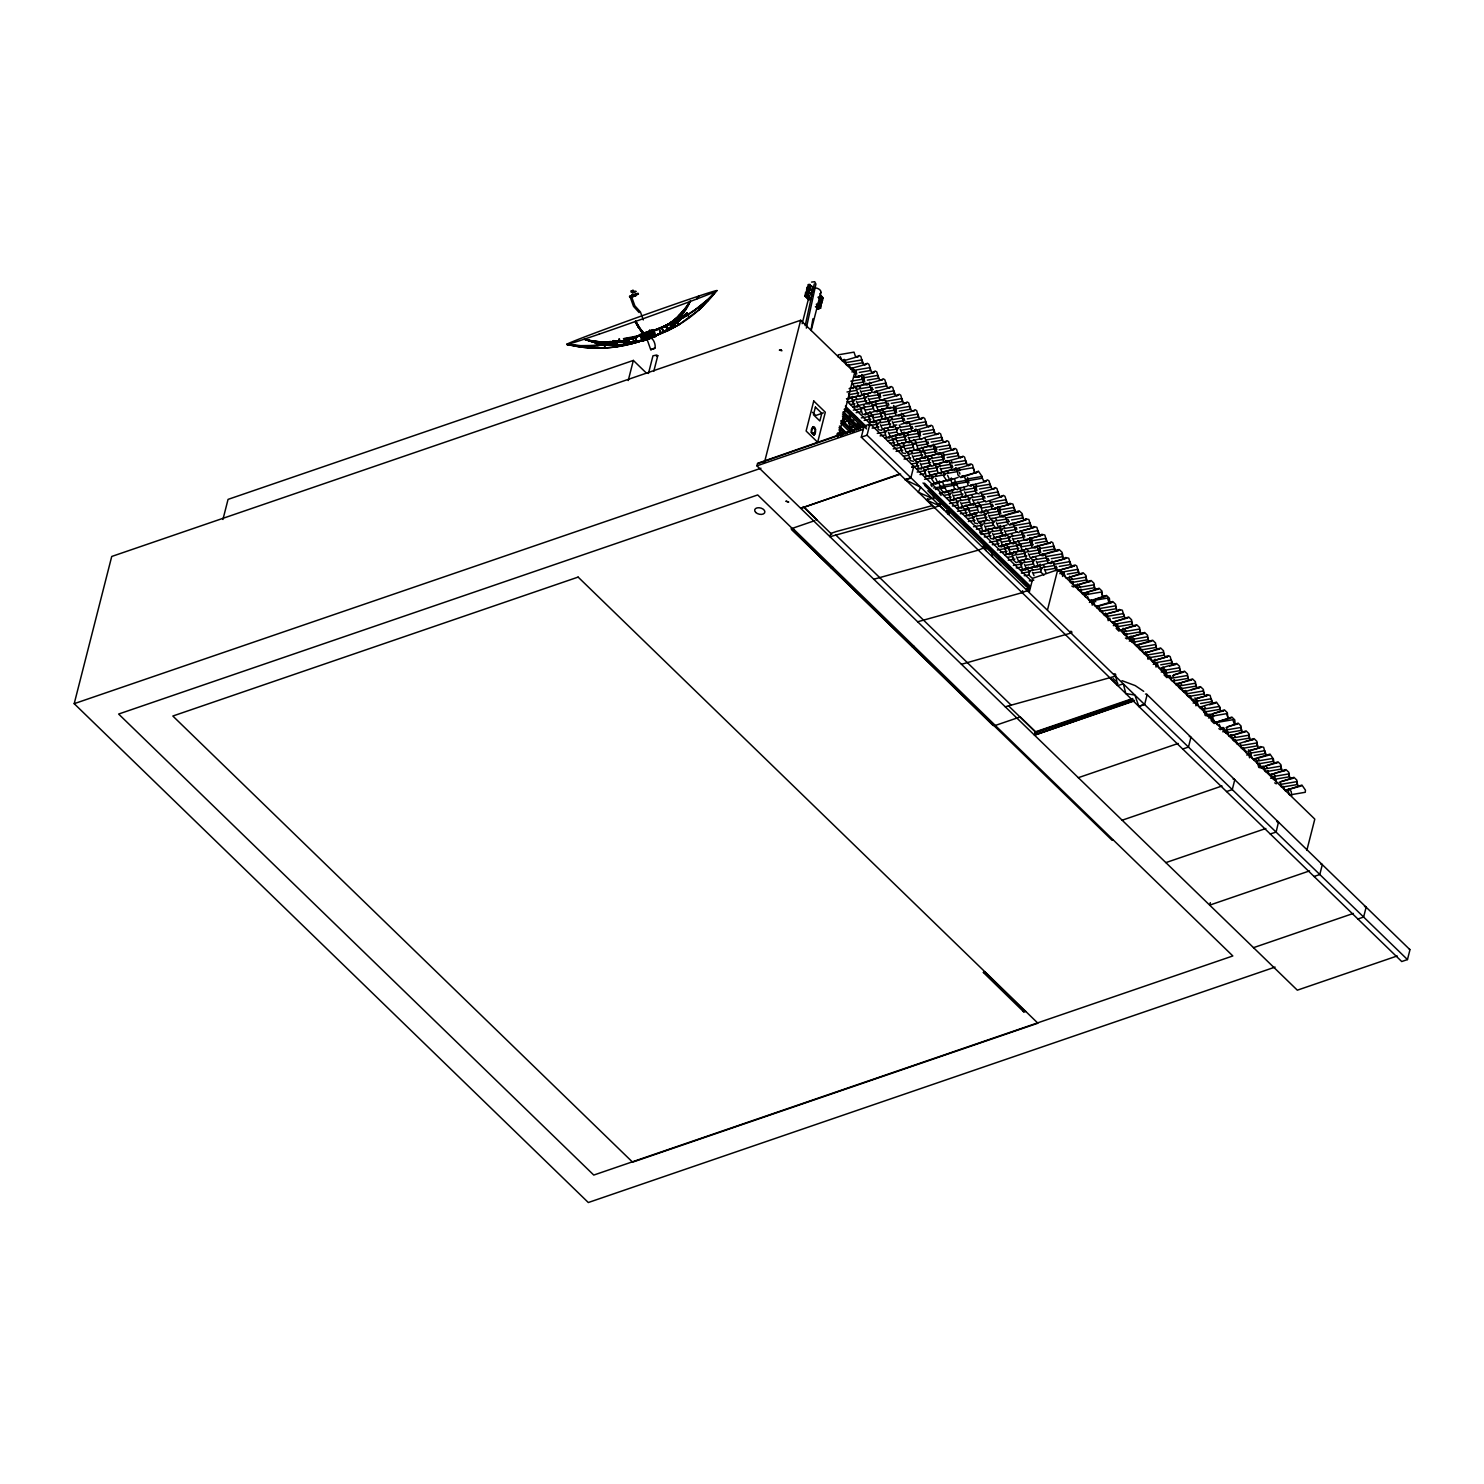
<?xml version="1.0" encoding="UTF-8"?>
<svg xmlns="http://www.w3.org/2000/svg" width="1484" height="1484" viewBox="0 0 1484 1484"><rect width="100%" height="100%" fill="white"/><g stroke="black" fill="none" stroke-linecap="round" stroke-linejoin="round"><path stroke-width="1.5" d="M648.434 338.278C626.508 346.588 602.764 350.298 579.446 346.811L579.483 345.661L566.907 344.381A138.513 137.919 58.8 0 0 640.346 335.217L641.552 334.661M838.108 356.939L838.293 354.824L854.005 352.135L855.489 356.55L858.494 356.494L842.393 361.113M846.084 364.674L846.27 362.56L844.081 360.26M844.748 423.812L844.952 421.697L853.931 420.176M854.858 373.189L854.432 370.314L852.057 368.013M853.319 402.999L851.835 398.602L850.518 397.823L848.069 399.604L846.474 398.658M852.725 431.566L852.929 429.451M862.835 380.924L861.351 376.528M861.295 410.753L860.868 407.877L858.494 405.559M865.191 399.957L863.707 395.542L862.389 394.763L859.941 396.562L858.327 395.616L856.602 389.327L870.069 387.027M870.811 388.678L870.904 387.676M869.272 418.488L869.364 417.505M873.167 407.692L871.683 403.277M878.788 396.413L877.304 391.999L874.762 391.442M877.248 426.223L875.764 421.827L873.241 421.252M881.144 415.427L881.236 414.444M889.12 423.181L887.636 418.766L885.095 418.191M894.741 411.903L893.257 407.488M902.736 419.638L902.309 416.763L899.935 414.463M901.196 449.448L900.769 446.573L898.395 444.272M913.05 446.406L912.623 443.53L910.248 441.212M918.689 435.127L917.205 430.712L914.663 430.137M917.149 464.937L916.722 462.062L914.348 459.762M931.859 445.608L930.895 446.962L927.797 446.257L926.053 439.969L941.765 437.298L943.249 441.713L946.254 441.638L917.019 449.151L920.618 451.266L922.158 457.536L925.255 458.241L926.239 456.887M926.665 442.863L925.181 438.448L923.864 437.687L921.416 439.468L919.802 438.522L918.077 432.234L933.788 429.562L935.272 433.959L938.278 433.903L924.662 437.446M925.126 472.673L923.642 468.258M929.021 461.876L927.537 457.48L924.996 456.905M936.998 469.63L936.571 466.755L934.197 464.436M942.618 458.352L942.192 455.477L939.817 453.158M940.967 485.732L941.394 490.147L944.306 492.966L954.991 489.108M957.514 504.115L956.03 499.7M959.925 488.904L962.541 496.713L965.639 497.418L966.603 496.046M969.386 501.054L967.902 496.639M974.283 471.151L972.558 464.863L970.944 463.917L967.197 464.937L965.713 460.522L950.001 463.193L951.726 469.482L954.824 470.187L955.807 468.833M975.007 489.776L973.523 485.361L971 484.804M973.485 519.586L972.001 515.189L969.46 514.614M982.983 497.511L982.575 494.636L980.182 492.336M981.462 527.339L981.035 524.464L978.661 522.145M985.339 516.543L983.855 512.128L981.314 511.553M993.315 524.279L992.889 521.403L990.514 519.103L1003.221 515.968M998.955 513L997.471 508.585M997.415 542.81L996.988 539.935L994.614 537.635M1009.268 539.768L1007.784 535.353M1014.908 528.489L1015 527.488M1009.343 553.309L1011.884 553.884L1013.201 559.82L1016.095 562.64L1026.798 558.782M1013.368 558.299L1013.461 557.316M1022.884 536.225L1022.457 533.35L1020.083 531.049M1021.344 566.035L1020.918 563.159L1018.543 560.859M1025.24 555.239L1025.333 554.255M1033.216 562.992L1032.79 560.117L1030.415 557.798L1044.829 554.033L1041.824 554.088M1038.837 551.714L1038.41 548.839L1036.036 546.52M1046.814 559.449L1045.33 555.035L1042.788 554.459L1059.186 549.544L1062.099 552.363L1063.416 558.299L1066.402 558.225L1038.763 565.812M1062.767 574.939L1062.34 572.063L1059.966 569.745M1069.945 581.895L1070.149 579.78L1085.861 577.109L1087.345 581.524L1090.332 581.45L1078.015 584.844M1072.858 583.546L1073.062 581.413M1077.94 589.649L1078.126 587.516L1075.937 585.234M1084.711 592.728L1081.725 592.802L1081.038 589.167M1085.342 596.828L1085.527 594.713L1101.239 592.042L1102.723 596.438L1105.728 596.383L1095.452 599.202M1099.57 610.629L1099.755 608.514L1115.467 605.843L1116.951 610.258L1119.956 610.184L1105.561 614.153L1104.597 615.508M1102.426 595.492L1101.981 591.059L1099.088 588.239L1082.226 593.804M1109.828 602.671L1109.383 598.256L1106.489 595.436L1089.627 601.001M1115.523 626.118L1115.727 624.003L1113.519 621.703M1123.499 633.853L1123.703 631.739L1139.415 629.068L1140.899 633.482L1143.886 633.408L1131.55 636.803M1126.412 635.486L1126.597 633.371M1131.476 641.589L1131.68 639.474L1129.472 637.192M1134.388 643.24L1134.574 641.125M1139.452 649.343L1139.656 647.228L1155.368 644.557L1156.852 648.953L1159.839 648.898L1145.463 652.849L1144.479 654.221M1156.221 665.593L1155.795 662.717L1153.42 660.417M1163.4 672.567L1163.586 670.453L1179.298 667.781L1180.782 672.178L1183.787 672.122L1173.51 674.942M1171.377 680.303L1170.69 676.667L1168.149 676.092M1174.475 679.82L1174.271 681.935L1173.584 680.043M1179.353 688.038L1179.539 685.923L1195.251 683.252L1196.735 687.667L1199.74 687.593L1191.522 689.856M1187.33 695.792L1187.534 693.677L1203.246 690.987L1204.73 695.402L1207.716 695.347L1195.381 698.741M1196.104 704.306L1194.62 699.892M1216.936 724.526L1217.14 722.411L1232.852 719.721L1234.336 724.136L1237.322 724.081L1227.045 726.9M1224.912 732.261L1224.226 728.625L1221.703 728.05M1227.769 717.106L1227.342 712.691L1224.43 709.871L1207.586 715.436L1209.256 714.602L1211.63 716.902M1227.824 733.894L1228.029 731.779M1232.889 739.997L1233.093 737.882L1248.805 735.211L1250.289 739.626L1253.275 739.551L1245.057 741.814M1235.17 724.303L1234.744 719.87L1231.85 717.069L1214.988 722.634M1240.884 747.75L1241.069 745.636L1256.781 742.946L1258.265 747.361L1261.27 747.305L1248.934 750.7M1249.658 756.265L1248.174 751.85M1264.813 770.975L1264.127 767.339L1261.586 766.764M1267.707 772.607L1267.911 770.493M1272.79 778.71L1272.994 776.596L1288.706 773.925L1290.19 778.339L1293.176 778.265L1280.84 781.66M1280.766 786.446L1280.97 784.331L1296.682 781.66L1298.166 786.075L1301.153 786.001L1288.817 789.395M1291.655 795.832L1291.21 791.417L1288.316 788.598M649.269 337.647L650.753 336.2L649.306 337.796L647.395 332.527L649.992 337.554L651.105 333.9L649.714 330.264L650.066 336.441M810.987 329.967L812.917 318.8M805.2 325.645L814.271 283.945M806.331 328.131L815.922 284.056L814.697 281.7L811.562 282.108M1117.118 684.829L1117.6 682.863L1117.1 684.81L927.148 500.498L927.63 498.55L927.129 500.479M1275.09 967.086L588.313 1202.522L74.2 703.676L111.727 556.463L800.674 320.266L854.654 372.632L838.163 437.316M222.934 519.474L228.054 499.385L633.353 360.427L646.634 373.319M628.233 380.535L633.353 360.427M648.452 373.467L652.96 355.808L656.67 355.028L657.764 355.696L653.776 371.352M1397.205 955.956L1297.331 990.18L756.914 465.828L757.545 463.36L867.917 424.758A2.541 1.373 -45.9 0 1 869.383 426.038L867.046 435.202L861.295 437.168L934.456 507.602L940.299 505.246A2.801 1.503 -45.9 0 0 938.871 503.818M804.94 296.151L807.352 294.871L811.192 299.212L808.891 299.991L804.94 296.151L807.352 294.871M809.93 295.947L805.831 292.589L808.261 291.328L812.1 295.65L808.261 291.328M807.166 290.363L810.709 292.886L813.121 291.625L809.151 287.766L806.517 289.677M764.297 463.027L800.674 320.266M807.092 292.033L808.91 293.647L806.739 293.739M808.52 288.898L809.745 290.363L808.019 290.716M806.739 289.046L809.151 287.766M810.023 284.409C802.529 284.557 819.854 286.764 811.562 289.51L808.928 286.95M802.158 323.679L808.446 299.007M811.173 330.542L820.893 292.404M815.421 306.594L818.055 309.154L820.466 307.893L816.497 304.053M819.984 301.567L822.711 300.306L819.502 299.082M820.559 299.026L821.913 298.822L821.394 299.694M819.279 308.282L818.278 307.949M820.003 306.743L818.816 306.39M818.055 309.154L820.466 307.893M821.413 301.345L822.284 300.788L818.315 296.948M811.284 432.586L812.861 426.984A2.356 1.354 71.1 0 1 814.456 427.132A2.356 1.354 71.1 0 1 815.495 429.525C816.348 440.043 807.871 431.825 812.861 426.984M811.841 433.402L813.38 432.734L814.697 434.014M812.1 433.161L813.288 432.92M813.455 434.33L814.735 433.903L813.306 432.809M813.918 435.146L815.495 429.525M863.929 426.669L757.768 463.583M861.295 437.168L863.929 426.891M946.328 512.054L947.46 507.621L924.643 485.398M947.497 513.946L949.203 507.231L947.515 507.806M948.962 514.614L950.094 510.162L1028.338 586.31L1030.082 585.92L924.458 483.135M917.65 621.777L1022.142 592.673L1022.624 590.706M1027.206 590.762L1028.338 586.31L1023.441 581.691M1028.931 590.409L1030.082 585.92M1029.395 591.634L1032.808 578.259L1057.74 569.708L1314.805 819.112L1306.829 850.351M1047.519 609.85L1057.74 569.708M1132.811 699.205L1035.498 732.354M1409.244 949.055A2.541 1.373 -45.9 0 1 1409.8 950.409L1407.463 959.573L1401.731 961.539L1138.877 706.495L1134.852 695.068L1125.818 693.584L1123.351 683.901L1117.712 685.552L1115.616 675.368A2.801 1.503 -45.9 0 0 1114.187 673.922M1210.313 902.68L1209.683 905.129L1309.537 870.904M649.528 331.247L649.751 330.19M813.788 433.755L813.269 433.198M689.856 301.382L685.385 309.766L684.755 308.839L690.375 301.196A131.798 84.328 69.3 0 1 653.739 336.46L651.828 331.173A138.513 88.632 69.3 0 0 690.375 301.196M680.154 317.019L688.762 303.96M657.764 355.696L656.447 356.42M649.473 331.099L649.176 331.86C645.447 333.121 652.125 331.025 650.79 336.367M679.023 315.406L680.173 317.224L685.293 308.839L682.139 312.252M840.315 356.679L841.892 360.093L843.209 360.853L844.155 359.313M844.878 360.018L843.209 360.853M856.787 357.143L859.255 355.548L860.868 356.475L862.594 362.782L846.882 365.454M851.111 369.553L852.076 368.18L866.471 364.229L863.465 364.303L861.981 359.889L846.27 362.56M864.764 364.897L867.231 363.283L868.845 364.229L871.46 372.039L873.983 372.614L855.025 377.288M860.052 375.934L859.088 377.288L855.99 376.602L854.265 370.295L869.976 367.624L870.385 370.499L859.347 372.428M856.954 386.304L853.968 386.359L852.391 382.946M851.371 397.749L852.335 396.395M853.059 397.1L851.389 397.935M872.74 372.632L875.208 371.019L876.821 371.965L878.547 378.253L867.324 380.164M868.029 383.67L867.064 385.042L863.966 384.337L862.241 378.049L877.953 375.359L879.437 379.774L882.423 379.718L854.784 387.305M841.799 420.955L842.764 419.582M863.224 394.707L864.207 393.334M864.931 394.039L863.261 394.874M857.288 405.763L869.16 403.017M858.531 405.744L857.548 407.098L854.45 406.412L852.725 400.105L866.192 397.823M880.717 380.368L883.184 378.772L884.798 379.7L887.413 387.528L890.4 387.454L874.317 392.073M876.024 391.405L875.041 392.778L871.943 392.073L870.218 385.784L885.929 383.113L886.356 385.988L875.3 387.918M876.803 390.997L875.115 391.832M869.142 402.702L881.014 399.957M853.281 426.427L851.593 427.262M870.385 402.683L869.42 404.056L866.322 403.351L864.578 397.063L880.29 394.392M872.462 402.424L866.749 403.481M866.508 413.48L865.524 414.852L862.427 414.147L860.701 407.859L876.413 405.188M888.693 388.103L891.161 386.508L892.774 387.454L894.5 393.742L883.277 395.653M884.316 399.363L872.444 402.127M878.361 410.437L877.396 411.791L874.299 411.105L872.555 404.798L886.022 402.516M874.484 421.233L873.501 422.588L870.403 421.883L868.678 415.594L884.39 412.923M896.688 395.857L899.156 394.243L900.751 395.189L902.476 401.478L891.253 403.388M886.338 418.173L885.373 419.527L882.275 418.84L880.55 412.533L896.262 409.862M882.461 428.969L881.477 430.323L878.38 429.637L876.654 423.33L890.122 421.048M884.983 428.06L883.295 428.895M904.665 403.592L907.132 401.997L908.727 402.925L910.453 409.232L899.23 411.142M899.953 414.63L898.97 416.002L895.872 415.297L894.147 409.009L909.859 406.338L911.343 410.753L914.329 410.678L884.649 418.84M896.837 425.018L893.85 425.073L892.274 421.66M889.194 436.723L901.066 433.977M890.437 436.704L889.454 438.077L886.356 437.372L884.631 431.083L898.098 428.783M912.641 411.328L915.109 409.732L916.704 410.678L918.448 416.967L907.225 418.878M906.223 423.033L907.911 422.198L910.286 424.498M907.93 422.383L906.947 423.738L903.849 423.051L902.124 416.744L917.835 414.073L919.319 418.488L922.325 418.414L900.844 424.313M908.709 421.957L905.722 422.031M903.125 433.402L904.09 432.048M897.171 444.477L909.043 441.713M898.414 444.458L897.43 445.812L894.333 445.107L892.607 438.819L906.075 436.537M920.618 419.082L923.085 417.468L924.68 418.414L927.296 426.223L930.301 426.168L914.2 430.787M914.979 430.36L915.962 428.987M915.906 430.119L914.923 431.473L911.825 430.787L910.1 424.48L925.812 421.808L926.239 424.684L915.201 426.613M909.043 441.416L920.915 438.67M910.286 441.397L909.302 442.751L906.205 442.065L903.589 434.255M928.594 426.817L931.062 425.222L932.675 426.149L934.401 432.456L923.178 434.367M918.262 449.133L917.279 450.505L914.181 449.8L912.456 443.512L925.923 441.212M916.889 459.02L915.22 459.873M936.571 434.552L939.038 432.957L940.652 433.903L942.377 440.192L931.154 442.102M922.343 467.683L921.378 469.037L918.281 468.332L916.556 462.043L930.023 459.762M924.866 466.774L923.196 467.608M944.547 442.306L947.015 440.692L948.628 441.638L950.354 447.927L939.131 449.837M939.836 453.343L938.871 454.698L935.773 454.011L934.048 447.704L949.76 445.033L951.225 449.448L954.231 449.392L924.532 457.536M936.738 463.713L933.751 463.787L932.175 460.355M929.077 475.437L940.967 472.673M952.524 450.042L954.991 448.428L956.605 449.374L958.33 455.681L947.107 457.591M946.124 461.747L949.111 461.672L950.688 465.104M947.812 461.079L946.848 462.452L943.75 461.747L942.025 455.458L957.736 452.787L959.221 457.183L962.207 457.128L934.568 464.715M948.61 460.671L945.605 460.726M940.949 472.376L952.821 469.63M942.192 472.357L941.208 473.73L938.111 473.025L936.385 466.737L949.853 464.436M938.556 482.356L939.52 480.983M960.5 457.777L962.968 456.182L964.581 457.128L966.307 463.416L955.084 465.327M954.88 469.055L955.863 467.701M950.428 479.295L951.392 477.941M952.116 478.646L950.446 479.48M949.278 490.462L947.608 491.297M963.988 475.585L962.3 476.42M958.627 488.31L957.662 489.664L954.546 488.978L952.821 482.69L966.288 480.389M961.15 487.401L959.48 488.236M953.507 499.125L977.233 493.319M954.75 499.106L953.767 500.46L950.669 499.774L948.944 493.467L960.167 491.575M972.243 484.767L971.259 486.14L968.162 485.435L966.436 479.147L982.148 476.475M973.022 484.359L971.334 485.194M961.484 506.86L985.209 501.054M962.726 506.842L961.743 508.214L958.645 507.509L956.92 501.221L970.388 498.921M984.912 481.465L987.379 479.87L988.993 480.816L990.718 487.104L979.496 489.015M974.58 503.799L973.615 505.154L970.517 504.467L968.792 498.16L982.26 495.879M970.703 514.596L969.72 515.95L966.622 515.245L964.897 508.956L980.609 506.285L982.093 510.7M992.907 489.219L995.374 487.605L996.97 488.551L998.695 494.84L987.472 496.75M982.556 511.535L981.592 512.889L978.494 512.203L976.769 505.896L990.236 503.614M981.202 521.422L978.197 521.496L976.639 518.064M1000.884 496.954L1003.351 495.359L1004.946 496.287L1007.562 504.115L1010.548 504.041L998.231 507.435M994.929 508.01L1008.86 504.69L1009.825 503.336L1012.923 504.041L1014.666 510.329L1003.444 512.24M996.172 507.992L995.189 509.364L992.091 508.66L990.366 502.371L1006.078 499.7L1006.504 502.575L995.449 504.504M993.056 518.38L990.069 518.435L988.492 515.022M986.656 530.066L985.673 531.439L982.575 530.734L980.85 524.446L994.317 522.145M987.472 529.825L988.455 528.452M989.179 529.157L987.509 530.011M1002.906 515.764L1019.304 510.83L1022.198 513.649L1023.515 519.586L1026.52 519.53L1009.658 525.095L1006.764 522.275L1006.319 517.842L1022.031 515.171L1022.457 518.046L1011.42 519.975M1004.149 515.746L1003.165 517.1L1000.068 516.413L998.342 510.106L1014.054 507.435L1015.538 511.85L1018.543 511.776L1006.208 515.171M999.344 526.764L1000.309 525.41M1001.051 526.115L999.363 526.95M993.39 537.839L1017.134 532.033M994.632 537.82L993.668 539.174L990.551 538.469L987.954 530.66M1012.904 523.054L1011.235 523.889M1006.504 534.759L1005.521 536.114L1002.423 535.427L999.808 527.618M1002.609 545.556L1001.644 546.91L998.546 546.223L996.803 539.916L1010.27 537.635M1012.774 543.163L1015.779 543.088L1017.356 546.52M1014.481 542.495L1013.498 543.867L1010.4 543.163L1008.675 536.874L1022.142 534.574M1010.585 553.291L1009.621 554.664L1006.523 553.959L1004.798 547.67L1020.51 544.999M1028.078 538.97L1027.114 540.324L1024.016 539.619L1022.291 533.331L1037.984 530.66L1039.468 535.075L1042.473 535.001L1030.137 538.395M1022.457 550.249L1021.474 551.603L1018.376 550.898L1016.651 544.609L1032.363 541.938M1021.085 560.136L1019.415 560.971M1034.812 546.724L1050.449 542.754L1038.114 546.131M1036.055 546.706L1035.09 548.06L1031.992 547.373L1030.267 541.066L1045.979 538.395L1047.463 542.81L1048.78 543.589L1051.21 541.79L1052.824 542.736L1054.549 549.043L1043.326 550.954M1032.957 557.075L1031.287 557.91M1025.296 568.799L1037.186 566.035M1026.557 568.78L1025.574 570.134L1022.476 569.448L1020.751 563.141L1034.218 560.859M1027.373 568.539L1028.338 567.166M1044.05 554.441L1043.066 555.814L1039.969 555.109L1038.244 548.82L1053.955 546.149L1055.439 550.545L1058.426 550.49L1046.09 553.884M1038.41 565.719L1037.446 567.092L1034.329 566.387L1032.604 560.099L1046.072 557.798M1040.21 564.124L1039.227 565.478L1040.469 565.46L1028.598 568.205M1052.082 561.063L1051.099 562.417L1052.805 561.768M1052.026 562.195L1051.043 563.549L1047.945 562.844L1046.22 556.556L1061.932 553.884L1062.359 556.76L1051.303 558.689M1059.019 571.284L1060.003 569.93L1074.379 565.979L1060.355 570.023M1074.973 586.774L1075.956 585.419M1082.949 594.509L1083.932 593.155L1098.327 589.185L1095.322 589.259L1093.838 584.844L1078.126 587.516M1090.369 601.706L1091.334 600.334M1096.62 607.772L1097.585 606.399M1098.364 605.973L1095.378 606.047L1093.801 602.634M1101.777 610.369L1103.354 613.782L1104.671 614.562L1105.617 613.022M1106.341 613.727L1104.671 614.562M1112.573 623.243L1113.538 621.889L1127.933 617.919L1124.946 617.993L1123.462 613.578L1107.75 616.25L1108.177 620.683M1128.526 638.732L1129.509 637.378M1136.503 646.467L1137.486 645.113L1151.862 641.144L1148.876 641.218L1147.392 636.803L1131.68 639.474L1132.366 641.385M1138.265 644.687L1135.26 644.761L1133.683 641.329M1141.66 649.083L1143.236 652.496L1144.554 653.275L1145.518 651.717M1146.242 652.422L1144.554 653.275M1152.456 661.957L1153.439 660.584L1167.815 656.633L1153.791 660.695M1160.173 668.356L1176.571 663.422L1179.465 666.242L1179.91 670.657L1164.198 673.346M1160.432 669.692L1161.416 668.338M1168.409 677.446L1169.392 676.073M1170.171 675.647L1167.185 675.721L1165.701 671.306L1161.211 672.067M1176.404 685.181L1177.369 683.809L1191.763 679.857L1188.758 679.932L1187.274 675.517L1171.562 678.188M1178.148 683.401L1175.161 683.456M1184.436 691.804L1185.401 690.431M1186.124 691.136L1183.138 691.21L1181.561 687.778M1192.357 700.671L1193.322 699.298M1200.055 707.07L1216.453 702.136L1219.996 707.256L1219.792 709.371L1204.081 712.042L1203.654 709.167L1201.279 706.866M1200.333 708.406L1201.298 707.033M1209.293 714.787L1208.31 716.141L1205.212 715.455L1203.487 709.148L1219.199 706.477L1220.683 710.892L1223.669 710.817L1213.393 713.656M1210.072 714.361L1207.067 714.435L1205.49 711.003M1215.711 723.339L1216.694 721.966M1221.963 729.405L1222.946 728.032M1223.725 727.605L1220.72 727.679L1219.143 724.266M1229.995 736.008L1230.978 734.654M1231.701 735.359L1228.715 735.415M1245.892 752.629L1246.875 751.256M1253.609 759.029L1270.007 754.095L1273.532 759.214L1273.346 761.329L1257.634 764L1256.15 759.585L1254.833 758.825L1253.887 760.364M1262.828 766.746L1261.864 768.1L1258.766 767.413L1257.022 761.106L1272.734 758.435L1274.218 762.85L1277.223 762.776L1266.946 765.614M1263.607 766.319L1260.621 766.393L1259.044 762.962M1285.793 791.324L1286.776 789.97M697.239 298.581L698.834 295.947A138.513 106.421 71.4 0 1 696.812 298.748M684.81 308.783L676.185 318.281M685.293 308.839L676.704 318.095L669.618 323.215M698.185 307.837L699.168 309.507L713.581 293.999M579.446 346.811L566.907 344.381A131.798 131.241 58.8 0 0 642.238 340.485L667.614 330.728L678.856 324.718L699.316 309.562L716.531 290.697L712.19 295.279M808.001 288.471C803.827 287.024 812.212 285.67 809.355 289.009M818.407 302.866L821.635 303.552L819.947 304.795M817.498 306.427L819.687 306.26M645.874 333.844L646.931 332.973L648.1 338.371M713.637 293.98L707.794 299.731M686.907 313.143L679.431 320.396L678.058 317.891M660.788 333.269L671.955 326.74L687.073 313.18M693.121 311.362L707.701 299.62M703.101 303.868L708.406 300.306M651.828 331.173L653.22 336.645C658.952 333.084 676.166 328.817 673.513 320.748L674.163 323.642M666.52 325.441L667.819 329.133L674.682 323.438L673.365 320.859L669.674 323.345M676.11 318.17L672.938 320.822L674.311 323.697L680.562 316.982L679.023 315.591M698.241 307.782L703.175 303.83M671.529 326.684L679.691 320.414M674.033 320.711L681.063 315.684M698.296 307.745L677.149 321.138M670.063 323.289L671.974 326.536L670.063 323.289L661.883 327.445L663.496 331.934L654.5 335.978L652.608 330.709M674.404 320.433L669.896 323.289L671.955 326.74M591.931 345.976L592.302 347.868M591.949 347.887L573.047 345.345M622.723 341.357L598.033 345.624M604.693 347.85L604.6 344.919M617.381 346.588L617.159 342.563M630.199 343.991L642.108 340.355L640.253 335.403L628.363 339.743L629.865 344.103L628.511 339.521L616.602 342.693M642.238 340.485L640.402 335.18L643.221 334.178M659.879 328.391L666.13 326.183L667.429 330.635M649.64 337.684L655.984 335.384M682.566 318.04L687.927 314.831L689.262 317.595L687.797 314.886M665.63 325.608L670.267 323.011M667.689 330.524L678.949 324.477L676.519 321.453L678.856 324.718M666.168 325.367L651.309 331.377M662.68 327.407L666.761 325.311M807.908 296.058L807.964 294.444M818.945 308.338L820.875 308.023L819.613 305.964M677.205 321.119L665.722 326.202M650.734 349.705L647.098 339.428L648.36 338.964M648.1 339.001C652.923 333.956 657.709 348.759 653.665 348.629M666.019 325.33L661.474 327.556L663.329 331.841L654.129 335.959M631.442 296.429L633.408 295.798M636.172 295.483L632.388 296.819L634.113 296.243M1005.262 706.792L1109.791 677.724L1138.877 706.495L1144.201 704.121M659.137 328.966L663.2 327.203M637.341 336.812C643.629 327.816 645.559 349.501 642.164 334.642A138.513 106.421 71.4 0 1 584.529 339.168C601.706 346.291 625.246 347.46 643.926 339.817M653.257 336.478L661.141 333.158L659.007 329.021M653.702 329.633L644.557 332.954M631.294 292.329C632.407 291.625 636.284 291.643 632.388 290.53L633.705 291.458L631.627 292.237L631.182 291.012L633.278 290.233M635.282 295.13L638.472 293.962L635.894 294.815M656.781 329.467L661.641 327.389M634.577 337.462L640.402 335.18M632.833 292.181L635.801 291.105M638.806 335.922L642.98 334.308M630.978 295.873L629.439 296.485L633.687 295.019M631.998 296.225L629.643 297.115L632.24 296.243M628.01 342.322L619.403 341.951L618.791 339.15L619.607 341.969L628.641 342.266L627.88 338.278L628.196 342.322L636.97 341.431L644.928 339.409L643.017 334.141M644.798 339.298L636.488 341.468L635.486 336.924M665.834 325.719L667.67 329.058M636.302 341.505L635.337 336.794L631.052 338.037M644.928 339.409L642.461 334.494M653.22 336.645L651.439 331.488L655.742 330.209M651.328 337.962L650.196 338.371M665.834 326.295L644.26 333.659M631.201 296.485L632.703 295.965M634.874 295.279L636.914 294.593M647.005 332.008L652.144 330.134M634.15 294.852L638.25 293.35L634.206 294.685M634.391 295.464L635.152 295.112M655.223 330.413L659.527 328.836M633.464 295.149L635.597 294.296L634.429 294.667M634.837 295.353L632.982 295.965M637.768 326.09L638.101 327.111L635.69 321.267A138.513 12.595 70.3 0 0 646.931 332.973M636.042 323.308L642.275 332.212L645.985 333.807L647.581 338.148L648.768 338.129M635.022 321.509L638.472 325.923M637.842 326.257L647.543 338.129L643.24 334.976L636.71 323.067M636.413 323.902L643.87 334.679M641.533 331.322L640.216 329.652M651.049 330.413L650.437 334.085L650.363 330.58A131.798 11.983 70.3 0 1 649.306 337.796M646.282 333.362L643.945 333.529M646.022 333.807L646.857 338.371L648.156 338.5L646.245 333.214M645.225 337.239L644.724 333.436M644.019 332.973L647.098 331.952M648.898 338.779L642.461 341.079L649.083 338.76M649.658 338.556L656.076 336.274L649.473 338.575M632.74 338.296L637.285 336.683M632.796 338.426L637.786 336.664M634.224 295.446L635.56 294.908M634.447 296.058L636.154 295.483M648.675 338.964L650.456 338.333M651.662 349.408L650.753 349.686L655.056 348.146M647.747 332.416L652.385 330.821M644.798 333.64L646.542 333.028M652.162 349.222L654.147 348.443M633.241 295.168L632.11 295.539M634.707 295.26L636.58 294.555M648.527 338.964L647.135 339.428M898.562 474.379L800.766 508.344L900.621 474.119M1134.481 700.429L1034.515 735.155L1035.331 731.853L1132.626 698.519M631.182 291.012L632.499 291.94M633.056 292.793L636.024 291.717M642.98 333.51L640.179 334.438M805.831 292.589L808.131 291.81M823.416 412.867L815.792 415.483L812.471 412.274M756.914 465.828L863.298 429.358M74.2 703.676L760.958 468.239M940.095 506.081L926.48 499.997L932.138 498.364L918.299 492.224L920.636 487.197L905.129 479.703L910.879 477.737L913.216 468.554A2.541 1.373 -45.9 0 0 911.751 467.293M814.846 520.624L791.065 528.786L1112.072 840.259L1113.186 839.87M816.905 519.919L804.031 507.157M934.475 507.621L829.983 536.707L830.817 533.424L836.438 531.495L932.342 505.599M873.816 579.242L978.308 550.137M961.465 664.294L1071.782 632.833A2.801 1.503 -45.9 0 0 1070.372 631.405M994.169 725.843L1020.231 716.92L1036.815 733.003M1035.35 732.911L1132.719 699.521M1134.37 700.912L1034.496 735.155L1035.331 731.853L1008.452 705.772M1138.877 706.495L1144.628 704.529L1146.965 695.365A2.541 1.373 -45.9 0 0 1145.5 694.104M1078.33 777.69L1178.185 743.447M1182.711 749.03L1188.461 747.064L1190.78 737.9A2.541 1.373 -45.9 0 0 1189.315 736.62M1122.164 820.207L1222.018 785.982M1226.545 791.566L1232.276 789.599L1234.614 780.417A2.541 1.373 -45.9 0 0 1233.148 779.156M1165.849 862.612L1265.852 828.499M1270.23 833.952L1276.11 832.116L1278.318 822.822A2.541 1.373 -45.9 0 0 1276.852 821.542M984.727 972.484L983.169 972.484L984.949 971.872L1024.535 1010.975M985.079 972.688L983.966 973.077L1023.886 1011.995L1025.667 1011.383L1023.404 1011.346M1314.063 876.487L1319.795 874.521L1322.133 865.339A2.541 1.373 -45.9 0 0 1320.667 864.078M1023.441 1011.569L1024.572 1011.179M1253.516 947.664L1353.371 913.421M1357.897 919.004L1363.629 917.038L1365.966 907.874A2.541 1.373 -45.9 0 0 1364.501 906.594M947.46 507.621L945.79 508.196L927.852 490.74M950.094 510.162L948.406 510.737L1026.65 586.885L1028.338 586.31M831.244 567.982L832.932 567.407M912.122 646.672L913.81 646.096M599.48 341.914L587.571 340.263L594.101 342.285M589.074 340.467L604.711 344.084M687.073 312.957L686.48 313.291A131.798 101.264 71.4 0 1 654.073 336.126L652.162 330.858A138.513 106.421 71.4 0 0 676.648 318.726M678.485 317.743L679.857 320.247M594.323 342.34C601.743 349.018 610.963 335.736 615.044 344.844L624.801 344.381M661.92 327.407L663.329 331.841M642.164 334.642L643.629 340.077M632.555 338.5L634.725 342.656L632.629 338.333M613.819 342.173L614.376 344.993L614.265 342.025L608.922 342.266M614.599 344.993L604.507 344.269L604.229 342.229M624.356 344.529L623.855 340.615M654.073 336.126L652.162 330.858L657.226 329.318M639.289 335.588L623.428 338.723L627.547 338.482M634.966 337.109L639.344 335.718M854.673 377.196L858.791 376.064M849.089 388.66L862.649 384.95M846.9 398.788L858.772 395.746M850.907 398.102L861.184 395.263M862.408 394.948L870.626 392.685M862.76 395.041L870.978 392.778M853.17 407.191L857.288 406.06M879.196 410.178L864.801 414.147L866.471 413.313L868.845 415.613M880.42 409.862L888.638 407.599M891.049 407.135L876.673 411.087L878.342 410.252L880.717 412.552M868.789 422.588L886.82 417.839M872.778 421.883L892.515 416.485M882.813 429.062L895.149 425.667M884.742 438.058L889.194 437.019M892.496 436.148L904.832 432.753L903.144 433.588M902.662 433.755L912.938 430.917M893.071 445.905L899.23 444.198M902.532 443.326L908.69 441.62M906.39 452.193L912.567 450.487M906.743 452.286L919.078 448.891M922.362 448.001L930.598 445.738M914.367 459.929L926.702 456.534M914.719 460.021L938.574 453.492M917.001 469.13L921.119 467.998M924.402 467.108L930.579 465.42M924.755 467.2L930.932 465.512M942.433 462.359L931.748 466.236L928.854 463.416L928.409 458.983L944.121 456.311M924.625 476.772L929.095 475.733M932.379 474.843L940.596 472.58M944.251 471.801L956.586 468.406L954.898 469.241M954.101 469.482L970.184 464.863L968.514 465.698M932.026 483.951L940.262 481.688L938.574 482.523M932.397 484.044L936.497 482.912M945.957 480.334L935.272 484.211L931.729 479.091L931.933 476.976L945.401 474.676M938.092 482.69L948.369 479.87M958.182 477.384L947.126 481.15L943.601 476.03L943.787 473.915L957.254 471.634M961.502 476.661L977.585 472.06L960.742 477.625L957.829 474.806L957.403 470.372L973.114 467.701L974.598 472.116L975.916 472.895L978.364 471.096L981.889 476.216L981.685 478.349L965.973 481.02L964.489 476.605L961.966 476.03M939.372 493.374L945.531 491.686M947.126 491.464L955.344 489.201M958.979 488.403L967.197 486.14M970.536 485.435L986.174 481.447L983.632 480.89L982.056 477.458M949.037 500.46L953.507 499.422M956.79 498.531L965.027 496.287M980.219 492.521L994.595 488.551L991.609 488.626L990.125 484.211L974.413 486.882L976.138 493.189L979.236 493.875M957.032 508.196L963.543 506.601M964.786 506.285L973.003 504.022M965.361 516.042L976.862 512.889M968.996 515.245L977.214 512.982M980.868 512.203L995.245 508.233M978.679 522.331L986.897 520.068M979.032 522.424L987.25 520.161M980.961 531.42L994.874 527.803M987.008 530.159L997.285 527.339M1007.098 524.854L996.061 528.619L992.518 523.5L992.722 521.385L1006.189 519.103M1010.419 524.149L1024.813 520.179L1025.796 518.825L1028.894 519.511L1030.619 525.818L1019.397 527.729M996.691 537.245L1004.909 534.982M1020.102 531.216L1034.496 527.265L1031.491 527.321L1030.007 522.924L1014.295 525.596L1016.039 531.884L1019.137 532.589M1020.454 531.309L1032.79 527.914L1033.773 526.56L1036.871 527.265L1038.596 533.554L1027.373 535.464M999.326 546.446L1003.425 545.314M1004.668 544.98L1014.945 542.161M1027.169 539.193L1001.366 545.574L1003.907 546.149L1005.484 549.562M1028.431 539.063L1040.766 535.668L1041.749 534.296L1044.847 535.001L1046.572 541.289L1035.35 543.2M1004.891 554.645L1011.049 552.957M1005.243 554.738L1022.921 549.896M1008.897 553.959L1035.146 546.947M1018.933 561.138L1027.151 558.874M1020.844 570.134L1029.061 567.871L1027.392 568.706M1021.196 570.227L1025.314 569.095M1052.379 562.288L1064.696 558.893L1065.679 557.52L1068.777 558.225L1070.502 564.514L1059.279 566.424M1070.038 577.109L1082.355 573.714L1079.369 573.77L1077.885 569.374L1062.173 572.045L1062.6 576.46M1066.273 578.333L1083.134 572.768L1086.028 575.588L1086.455 580.003L1070.743 582.674M1074.249 586.069L1091.111 580.504L1094.005 583.323L1094.45 587.738L1078.738 590.409M1099.644 605.843L1111.98 602.448L1108.975 602.504L1107.491 598.108L1091.779 600.779L1092.224 605.194M1103.873 614.803L1118.25 610.851L1119.233 609.479L1122.331 610.184L1124.056 616.472L1112.833 618.383M1113.89 621.981L1128.693 616.973L1131.606 619.793L1132.032 624.226L1116.32 626.897M1123.573 629.068L1135.909 625.673L1132.923 625.729L1131.439 621.332L1115.727 624.003L1116.413 625.896M1119.826 630.292L1136.67 624.727L1139.582 627.528L1140.009 631.961L1124.297 634.633M1127.803 638.027L1144.646 632.462L1147.559 635.282L1147.985 639.697L1132.273 642.368M1143.756 653.517L1160.618 647.952L1163.512 650.753L1163.938 655.186L1148.226 657.857M1169.633 666.075L1175.81 664.368L1172.805 664.442L1171.321 660.028L1155.609 662.699L1156.055 667.132M1173.863 675.034L1184.547 671.176L1187.441 673.977L1187.886 678.411L1172.174 681.082M1175.662 684.476L1192.524 678.911L1195.418 681.731L1195.863 686.146L1180.151 688.817M1183.657 692.212L1200.5 686.647L1203.413 689.466L1203.839 693.881L1188.128 696.571M1195.733 698.834L1206.01 695.996L1206.993 694.642L1210.091 695.328L1211.816 701.635L1200.593 703.546M1209.534 704.77L1215.693 703.082L1212.706 703.156L1211.222 698.741L1195.51 701.413L1195.937 705.827M1218.754 721.409L1231.071 718.015L1228.084 718.071L1226.6 713.656L1210.888 716.345L1211.315 720.76L1214.227 723.58M1227.398 726.993L1238.101 723.135L1240.995 725.936L1241.422 730.369L1225.71 733.04M1230.922 735.767L1245.299 731.816L1242.312 731.89L1240.828 727.475L1225.116 730.147L1225.803 732.039M1229.216 736.435L1246.078 730.87L1248.971 733.69L1249.417 738.104L1233.705 740.776M1237.192 744.17L1254.054 738.605L1256.948 741.425L1257.393 745.84L1241.681 748.511M1249.287 750.793L1259.564 747.955L1260.528 746.6L1263.645 747.287L1265.37 753.594L1254.147 755.504M1256.911 758.435L1269.247 755.041L1266.242 755.115L1264.758 750.7L1249.046 753.371L1249.491 757.786M1261.14 767.395L1277.984 761.83L1280.878 764.65L1281.323 769.064L1265.611 771.736M1270.805 774.481L1285.2 770.53L1282.195 770.586L1280.729 766.171L1265.017 768.86M1271.157 774.574L1285.96 769.584L1288.873 772.385L1289.299 776.818L1273.587 779.49M1279.152 782.309L1293.937 777.319L1296.849 780.139L1297.276 784.554L1281.564 787.225M1285.07 790.62L1301.913 785.055L1305.456 790.174L1305.252 792.289L1289.54 794.96L1288.056 790.564M978.29 550.119L984.133 547.782A2.801 1.503 -45.9 0 0 982.705 546.353M1022.124 592.654L1027.967 590.298A2.801 1.503 -45.9 0 0 1026.538 588.87M1109.772 677.706L1115.411 676.185M808.947 288.267L807.89 287.432L812.991 292.107M905.129 479.703L911.287 478.126M623.41 340.708L633 338.352L634.299 342.804M623.447 340.838L628.604 339.632M806.851 288.397L808.298 288.452M808.168 290.938C803.419 288.026 810.746 295.854 808.019 290.066M821.394 303.163C824.585 302.068 817.962 298.878 819.001 302.031M624.578 344.492L634.521 342.693M851.872 371.928L856.361 371.167M850.87 381.202L864.337 378.902M853.727 383.707L862.705 382.186M846.993 391.999L855.971 390.459M861.703 391.442L872.926 389.531M849.831 394.503L858.809 392.982M847.587 402.016L854.32 400.884M869.68 399.196L878.658 397.656M857.808 402.238L866.786 400.717M850.443 404.538L854.932 403.759M853.319 410.14L864.541 408.23M877.656 406.931L888.879 405.021L888.174 403.11M865.784 409.974L872.518 408.842M856.175 412.663L860.664 411.884M861.295 417.894L872.518 415.984M885.633 414.667L894.611 413.146M873.761 417.727L882.739 416.188M864.152 420.399L870.885 419.249M901.994 417.987L888.526 420.287L890.252 426.576L893.349 427.281M869.272 425.63L878.25 424.09M893.609 422.421L902.587 420.881M850.332 430.546L854.821 429.785M850.035 430.972L854.524 430.212M881.737 425.463L890.715 423.942M836.716 434.089L841.205 433.328M872.128 428.134L878.862 426.984M909.97 425.741L896.503 428.023L896.93 432.438L899.842 435.257L916.685 429.692L915.016 430.527M877.267 433.365L886.245 431.844M901.586 430.156L912.808 428.245M889.732 433.198L896.466 432.067M880.105 435.869L884.594 435.109M920.191 433.087L904.479 435.758L905.166 437.669M887.488 440.729L896.466 439.208M909.562 437.891L918.54 436.37M897.709 440.952L906.687 439.412M890.326 443.234L894.815 442.473M893.22 448.854L904.442 446.944M917.539 445.645L926.517 444.106M905.685 448.687L912.419 447.537M896.058 451.359L902.791 450.208M920.432 451.247L936.144 448.576M924.272 451.637L908.56 454.308L910.304 460.596L913.402 461.301M903.441 456.219L907.93 455.44M925.515 453.381L936.738 451.47M913.662 456.423L922.64 454.902M904.034 459.094L910.768 457.962M911.417 463.954L918.151 462.804M933.51 461.116L942.488 459.595M921.638 464.177L930.616 462.637M912.011 466.848L918.744 465.698M937.999 467.497L924.532 469.779L926.257 476.086L929.355 476.772L930.32 475.418L932.675 477.533M917.149 472.079L926.127 470.539M941.487 468.851L952.709 466.959M929.615 471.912L936.348 470.762M919.987 474.583L924.476 473.823M924.551 479.258L933.529 477.737M943.212 485.361L954.435 483.45M933.584 488.032L942.563 486.492M935.384 489.516L944.362 487.976L942.637 481.688M960.797 490.425L976.509 487.754M943.805 495.378L950.539 494.246M965.899 492.558L974.877 491.018M954.026 495.6L963.005 494.079M946.662 497.901L951.151 497.121M949.537 503.503L958.516 501.982M973.875 500.293L982.853 498.772M962.003 503.336L968.737 502.204M952.394 506.025L956.883 505.246M957.514 511.257L968.737 509.346M981.851 508.029L993.074 506.118M969.979 511.09L976.713 509.939M960.371 513.761L967.104 512.611M1000.457 510.978L984.745 513.649L986.47 519.938L989.568 520.643M986.341 514.41L972.873 516.692L974.598 522.999L977.696 523.685M967.754 518.602L974.487 517.452M989.828 515.783L998.806 514.243M977.975 518.825L986.953 517.304M968.347 521.496L975.081 520.346M973.485 526.727L982.464 525.206M997.804 523.518L1009.027 521.607M985.951 526.56L992.685 525.429M976.324 529.231L980.813 528.471M1014.166 526.839L1000.698 529.12L1001.385 531.031M1002.294 529.899L988.826 532.181L989.531 534.092M981.462 534.463L990.44 532.942M1005.781 531.253L1014.759 529.732M993.928 534.314L1002.906 532.775M984.3 536.985L991.034 535.835M989.438 542.216L1000.661 540.306L1002.145 544.721M1013.757 539.007L1022.736 537.468M1001.904 542.05L1010.882 540.528M992.277 544.721L999.01 543.571M997.415 549.952L1008.638 548.041M1021.753 546.743L1032.975 544.832M1009.881 549.785L1018.859 548.264M1000.253 552.456L1006.987 551.325M1040.34 549.674L1024.628 552.345L1026.353 558.652L1029.451 559.338M1012.774 555.406L1023.997 553.495M1007.636 557.316L1012.125 556.556M1029.729 554.478L1038.707 552.957M1017.857 557.539L1026.835 555.999M1008.23 560.21L1014.963 559.06M1013.368 565.441L1022.346 563.901M1037.706 562.213L1048.928 560.321M1025.834 565.274L1032.567 564.124M1016.206 567.945L1020.695 567.185M1054.048 565.552L1040.581 567.834L1039.709 566.313M1042.195 568.595L1028.727 570.895L1027.837 569.374M1021.344 573.176L1030.323 571.655M1045.682 569.967L1056.905 568.057M1033.81 573.01L1040.544 571.878M1024.201 575.681L1028.69 574.92M1059.799 573.659L1064.288 572.898M1067.256 574.16L1078.478 572.268L1076.753 565.961L1075.158 565.014L1071.392 566.035L1069.908 561.62L1054.197 564.291L1055.922 570.598M1029.321 580.912L1033.81 580.151M1089.404 602.393L1093.894 601.632M1100.367 611.408L1116.079 608.737L1115.634 604.322L1112.74 601.502L1096.342 606.418L1098.883 606.993L1100.46 610.425M1113.334 625.617L1117.823 624.857M1129.287 641.107L1133.776 640.346M1140.25 650.122L1155.962 647.432L1155.535 643.017L1152.641 640.198L1136.243 645.132L1138.766 645.707L1140.343 649.12M1153.235 664.331L1157.724 663.571M1160.711 664.832L1171.933 662.921L1170.19 656.633L1168.594 655.687L1164.829 656.707L1163.345 652.292L1147.633 654.963L1148.059 659.378M1193.117 703.045L1197.607 702.266M1208.495 717.959L1212.985 717.199M1222.742 731.779L1227.231 731M1246.671 755.004L1251.16 754.224M1270.601 778.228L1275.09 777.449M623.892 340.689L613.801 342.025M859.162 376.342L860.386 376.138M868.363 383.892L865.821 383.317M853.448 388.567L850.351 387.88M883.017 400.513L879.919 399.827L878.194 393.52L893.906 390.849L895.39 395.263L898.376 395.189L884 399.159L886.857 403.166M867.342 413.424L868.567 413.22M843.617 419.527L844.841 419.323M899.044 415.056L900.269 414.852M887.191 418.098L888.415 417.913M876.543 420.955L874.002 420.38L872.425 416.967M851.89 426.854L853.096 426.65M919.097 449.077L920.321 448.873M907.243 452.119L908.449 451.915M905.426 453.548L902.309 452.861L900.584 446.554L916.296 443.883L917.78 448.298M940.17 453.566L937.628 452.991M928.298 456.608L925.756 456.033L924.18 452.62M954.546 468.851L958.145 470.947M995.282 508.418L996.487 508.214M983.41 511.461L984.634 511.275M971.538 514.521L972.762 514.317M1004.464 515.95L1001.941 515.393M1010.882 523.5L1014.481 525.614M1003.462 545.481L1004.687 545.277M1035.164 547.114L1036.389 546.928M1021.215 550.267L1024.813 552.363M1023.292 550.174L1024.516 549.97M1012.663 553.031L1010.122 552.456L1008.545 549.043M1076.271 585.623L1073.748 585.048L1072.171 581.635M1082.689 593.173L1086.288 595.288M1091.668 600.556L1089.126 599.981L1087.549 596.568M1104.319 614.172L1107.917 616.268M1129.825 637.582L1127.284 637.007L1125.707 633.594M1160.525 668.746L1161.731 668.542M1176.126 683.846L1178.667 684.402L1180.244 687.834M1201.632 707.256L1199.091 706.681L1197.514 703.268M1217.01 722.189L1214.469 721.614L1212.892 718.2M1253.961 759.418L1255.186 759.214M1287.092 790.174L1284.55 789.618L1282.974 786.186M627.027 338.686L631.572 337.833M604.303 344.807L610.499 344.028M614.042 342.136L619.106 341.487M655.761 335.588L653.999 330.301A138.513 137.919 58.8 0 0 716.531 290.697A131.798 131.241 58.8 0 1 655.909 335.57M585.586 345.865L598.089 345.457L579.354 345.661M603.988 342.229L609.367 342.266M820.058 306.706C823.806 306.557 818.074 302.18 817.925 305.259M613.523 340.615L619.941 341.747M613.003 340.801L620.071 341.895L619.385 338.816M807.389 292.014L805.46 292.329L806.647 294.092M821.932 297.357L819.947 297.319L819.91 298.469M806.906 294.444L805.014 294.092L806.368 295.965M584.102 339.317L589.519 340.448M1122.034 680.674L1135.26 685.627L1143.7 691.34M821.784 297.264L823.212 298.859L821.579 298.933M851.185 368.607L848.292 364.415M861.61 374.562L864.504 377.381M869.587 382.297L871.201 383.243M868.01 383.484L870.385 385.803M893.516 405.522L896.429 408.341M857.715 385.358L860.627 388.177M901.493 413.275L904.405 416.077M854.413 387.027L856.787 389.327M881.663 408.582L885.187 413.702M889.639 416.318L892.533 419.137M933.417 444.235L936.942 449.355M894.296 425.741L897.189 429.933M869.791 411.625L873.315 416.744M913.569 439.542L916.463 442.362M921.545 447.278L925.088 452.397M901.697 442.603L904.609 445.404M909.673 450.338L912.586 453.158M906.372 452.008L908.746 454.327M860.145 425.889L857.251 423.07M997.712 506.638L1000.624 509.439M842.745 419.416L845.119 421.716M1004.13 515.56L1007.024 519.752M850.722 427.151L853.615 431.343M977.882 501.944L981.406 507.064M985.858 509.68L988.752 512.499M974.561 503.614L977.455 507.806M1029.636 537.598L1032.53 540.417M1037.613 545.333L1040.507 548.153M966.01 504.987L969.534 510.106M973.986 512.741L976.88 515.542M962.689 506.675L965.583 510.867M1017.764 540.64L1021.307 545.76M1051.989 562.009L1054.363 564.31M1025.741 548.394L1028.653 551.195M1069.519 576.293L1072.431 579.112M1077.495 584.047L1080.408 586.866M1005.892 543.701L1009.435 548.82M1013.887 551.436L1016.781 554.255M1071.875 586.069L1073.489 587.015M1091.315 600.167L1093.689 602.467M1043.92 575.069L1041.026 572.249L1040.581 567.834L1041.286 569.745M1111.331 621.536L1112.648 622.297M1123.073 628.251L1125.966 631.071M1131.049 636.005L1133.943 638.806M1032.066 578.129L1029.154 575.31L1028.727 570.895L1029.414 572.787M1119.047 631.238L1116.154 628.418M1125.428 638.027L1127.042 638.973M1145.444 652.682L1147.818 654.982M1154.979 659.23L1156.592 660.157M1152.549 661.011L1149.655 656.818M1162.955 666.965L1166.498 672.085M1166.925 677.687L1164.031 674.868M1185.326 691.377L1187.701 693.677M1194.88 697.925L1197.774 700.745M1192.431 699.706L1189.537 695.532M1216.657 721.781L1217.974 722.56M1230.904 735.6L1233.798 739.793M1218.865 728.7L1220.479 729.646M1238.008 743.929L1235.115 739.737M1248.415 749.884L1251.327 752.703M1245.985 751.665L1243.091 747.491M1270.786 774.296L1273.68 778.488M1269.914 774.889L1267.021 770.697M1274.719 782.884L1276.314 783.83M808.057 286.727C807.76 282.628 811.952 287.915 808.39 287.173M641.236 330.969L646.931 338.538L645.28 333.9M820.504 294.852L823.008 297.894L820.374 295.335M809.893 284.891L813.863 288.731M818.185 297.431L822.155 301.271M818.741 301.771L821.246 304.814L818.611 302.254M807.222 295.353L811.192 299.212M816.385 304.535L820.355 308.375M805.051 295.668L807.704 298.228M1146.947 694.493L1409.781 949.519M986.545 546.873L989.828 550.063M867.046 435.202L1407.463 959.573M1113.037 678.448L1115.801 681.119M811.451 432.53L814.085 435.09M835.585 534.797L1010.901 704.9M803.159 506.563L831.763 534.333M792.178 528.397L757.712 494.951L118.627 714.045L593.767 1175.068L1232.833 955.956L995.282 725.472M845.379 406.171L866.693 426.928M845.843 408.694L866.6 428.913M845.323 408.341L851.89 414.722M940.912 501.369L944.214 504.579M954.119 514.225L957.421 517.434M964.025 523.852L968.978 528.675M998.676 557.594L1003.629 562.417M1008.582 567.222L1013.535 572.045M844.155 409.269L863.317 427.93M842.912 412.348L860.479 429.433M842.485 414.017L858.457 429.544M842.411 416.132L856.769 430.119M842.764 420.751L853.949 431.64M840.742 420.862L851.927 431.751M840.649 422.996L850.239 432.326M839.425 426.056L847.401 433.829M838.998 427.726L845.379 433.94M838.905 429.859L843.691 434.515M837.662 432.92L840.871 436.036M847.271 401.496L1031.51 581.097M851.835 413.591L856.787 418.432M923.011 482.986L932.954 492.669M937.907 497.511L957.774 516.877M966.047 524.946L971.018 529.788M980.943 539.471L989.234 547.54M994.187 552.382L1012.403 570.116M1023.997 581.413L1027.299 584.64M843.394 411.643L859.959 427.8M937.832 503.707L944.455 510.162M995.801 560.229L1000.773 565.07M841.502 421.178L844.823 424.405M841.168 428.486L846.158 433.347M839.276 433.013L842.597 436.24M639.103 312.549L633.52 306.372L629.958 296.448M697.925 307.856L699.316 309.562M641.274 331.099L638.992 327.945M1273.958 774.054L1275.257 775.928M1280.08 782.81L1281.657 786.242M1265.982 766.319L1267.28 768.193M1276.574 781.864L1274.997 778.451M1258.005 758.565L1259.304 760.439M1252.644 758.639L1251.068 755.226M1234.076 735.341L1235.374 737.214M1240.197 744.115L1241.255 745.636M1226.099 727.605L1227.398 729.479M1212.447 714.361L1213.726 716.234M1204.47 706.607L1205.75 708.48M1180.522 683.382L1181.821 685.256M1172.545 675.647L1173.844 677.52M1162.714 668.932L1164.291 672.345M1159.208 667.986L1157.631 664.554M1122.813 630.218L1124.39 633.631M1119.307 629.272L1117.73 625.858M1094.487 599.907L1095.786 601.781M1087.086 592.728L1088.384 594.602M1069.278 578.259L1070.836 581.691M1065.753 577.313L1064.195 573.9M1029.377 539.564L1030.953 542.977M1043.308 564.81L1044.606 566.684M1035.331 557.075L1036.63 558.949M1045.923 572.62L1044.346 569.207M1037.947 564.885L1036.37 561.471M1029.97 557.149L1028.393 553.717M989.494 500.85L990.551 502.39M1011.402 533.85L1012.682 535.724M1021.975 549.395L1020.417 545.982M975.396 484.341L976.676 486.214M1003.425 526.115L1004.705 527.989M1013.999 541.66L1012.422 538.247M1031.436 567.871L1032.734 569.745M995.43 518.361L996.729 520.235M1006.022 533.925L1004.445 530.493M1023.459 560.117L1024.758 561.991M1034.051 575.681L1032.474 572.268M958.961 468.406L960.241 470.28M998.046 526.171L996.469 522.758M1026.075 567.945L1024.498 564.514M950.984 460.652L952.264 462.526M1018.098 560.191L1016.521 556.778M942.989 452.917L944.288 454.79M971.501 495.137L972.799 497.01M999.53 536.893L1000.828 538.766M963.524 487.401L964.823 489.275M974.116 502.946L972.539 499.533M991.553 529.157L992.852 531.031M933.158 446.202L934.734 449.615M966.14 495.211L964.563 491.798M954.49 478.627L956.215 484.934L940.504 487.605L939.02 483.19M983.577 521.422L984.875 523.296M994.169 536.967L992.592 533.554M919.06 429.692L920.358 431.566M947.089 471.448L948.387 473.322M958.163 487.475L956.586 484.044M986.192 529.231L984.615 525.818M950.892 480.148L952.376 484.545L968.087 481.873L967.661 477.458M939.112 463.713L940.411 465.586M949.129 478.701L947.553 475.288M943.49 472.951L944.547 474.49M931.136 455.959L932.434 457.833M941.728 471.522L940.151 468.109M959.647 498.197L960.927 500.071M970.221 513.742L968.644 510.329M951.652 490.443L952.951 492.336M962.244 506.007L960.667 502.594M979.681 532.218L980.98 534.092M954.268 498.272L952.691 494.84M907.206 432.753L908.486 434.627M948.053 491.965L949.63 495.378M935.217 474.509L936.515 476.383M946.291 490.518L944.714 487.104M899.211 424.999L900.51 426.873M909.803 440.562L908.227 437.131M927.24 466.755L928.539 468.629M937.257 481.762L935.681 478.349M901.827 432.809L900.25 429.395M919.264 459.02L920.562 460.893M929.856 474.583L928.279 471.151M921.879 466.829L920.303 463.416M939.799 493.504L941.097 495.378M875.282 401.774L876.58 403.648M885.874 417.338L884.297 413.906M913.903 459.094L912.326 455.681M930.765 484.749L932.063 486.622M867.305 394.039L868.604 395.913M877.897 409.584L876.321 406.171M895.334 435.795L896.633 437.669M905.926 451.359L904.35 447.927M869.921 401.849L868.344 398.435M887.358 428.06L888.656 429.933M897.95 443.605L896.373 440.192M861.944 394.113L860.368 390.682M891.736 437.298L893.312 440.729M879.381 420.306L880.661 422.179M889.973 435.869L888.397 432.456M883.759 429.562L885.336 432.976M881.978 428.134L880.402 424.702M863.428 404.835L864.708 406.709M855.433 397.081L856.732 398.973M866.025 412.645L864.449 409.232M858.049 404.909L856.472 401.478M850.072 397.155L848.496 393.742M849.275 415.334L850.555 417.208M850.276 426.502L848.7 423.07M666.001 325.627L667.819 328.947M678.336 317.669L679.857 320.47M665.889 326.128L667.614 330.728M659.044 328.854L660.751 333.455M648.489 332.119L650.048 336.478M643.295 319.913L640.439 311.974L634.855 305.815L631.312 295.965M635.3 336.961L636.822 341.301M642.257 332.101L643.258 335.087M1227.138 732.002L1227.639 733.894M1109.754 618.105L1110.273 619.997M1080.148 589.371L1080.667 591.263M1056.2 566.146L1056.719 568.038M1048.223 558.411L1048.743 560.303M1040.247 550.675L1040.766 552.549M1032.27 542.921L1032.79 544.813M1024.294 535.186L1024.813 537.078M1016.317 527.451L1016.837 529.324M1008.341 519.697L1008.86 521.589M1000.364 511.961L1000.884 513.854M992.388 504.226L992.907 506.1M984.411 496.472L984.912 498.364M976.416 488.737L976.936 490.629M968.44 481.002L968.959 482.894M959.406 472.227L959.925 474.119M952.005 465.048L952.524 466.941M944.028 457.313L944.547 459.187M936.052 449.559L936.571 451.451M928.075 441.824L928.594 443.716M920.099 434.089L920.618 435.962M912.122 426.335L912.641 428.227M904.146 418.599L904.665 420.491M896.169 410.864L896.67 412.738M880.197 395.375L880.717 397.267M872.221 387.639L872.74 389.531M864.244 379.904L864.764 381.778M856.268 372.15L856.787 374.042M991.479 551.658L992.536 556.89M984.894 545.277L985.97 550.527M933.176 495.099L933.9 498.587M613.912 342.006L614.524 345.141M604.433 344.789L604.916 347.961M604.507 344.269L604.563 342.229L594.064 341.32L594.231 342.452M592.135 345.791L592.153 347.998M1276.982 821.672A2.541 1.373 -45.9 0 1 1278.447 822.952M812.676 288.156A5.213 3.191 14.3 0 1 819.409 289.436A5.213 3.191 14.3 0 1 819.91 293.813M648.434 332.008A138.513 12.595 70.3 0 1 647.395 332.527M648.842 338.259A131.798 11.983 70.3 0 1 635.69 321.267M644.075 339.929A131.798 101.264 71.4 0 1 584.529 339.168M612.985 341.042A131.798 84.328 69.3 0 0 644.408 339.613L642.498 334.327A138.513 88.632 69.3 0 1 626.99 338.538M886.171 401.274L886.597 405.688L889.51 408.508L906.353 402.943L903.366 402.999L901.882 398.584L886.171 401.274M982.389 494.636L982.816 499.051L985.728 501.87L1002.572 496.305L999.585 496.361L998.101 491.946L982.389 494.636M813.677 427.67L814.568 428.95L813.733 427.503M632.073 294.481L633.204 294.444L632.147 294.37M819.669 302.476L820.967 303.088L819.743 302.384M813.751 400.995L806.109 431.028L817.665 442.251L825.327 412.218L813.751 400.995M815.402 407.098L813.455 414.759L819.873 420.992L821.821 413.313L815.402 407.098M786.112 501.221L788.579 502.019L786.112 501.221M780.807 349.649L779.378 350.15L781.92 350.743L780.807 349.649M578.129 577.091L172.83 716.03L632.592 1162.158L1037.891 1023.199L578.129 577.091M793.569 529.102L791.899 529.677L992.981 725.379L994.67 724.804L793.569 529.102M755.746 512.444A5.213 3.191 14.3 0 0 764.52 513.019A5.213 3.191 14.3 0 0 759.066 507.732A5.213 3.191 14.3 0 0 755.746 512.444M599.128 334.16A79.802 1.558 -19.7 0 0 716.92 290.753A79.802 1.558 -19.7 0 0 610.109 327.37A79.802 1.558 -19.7 0 0 599.128 334.16"/></g></svg>
